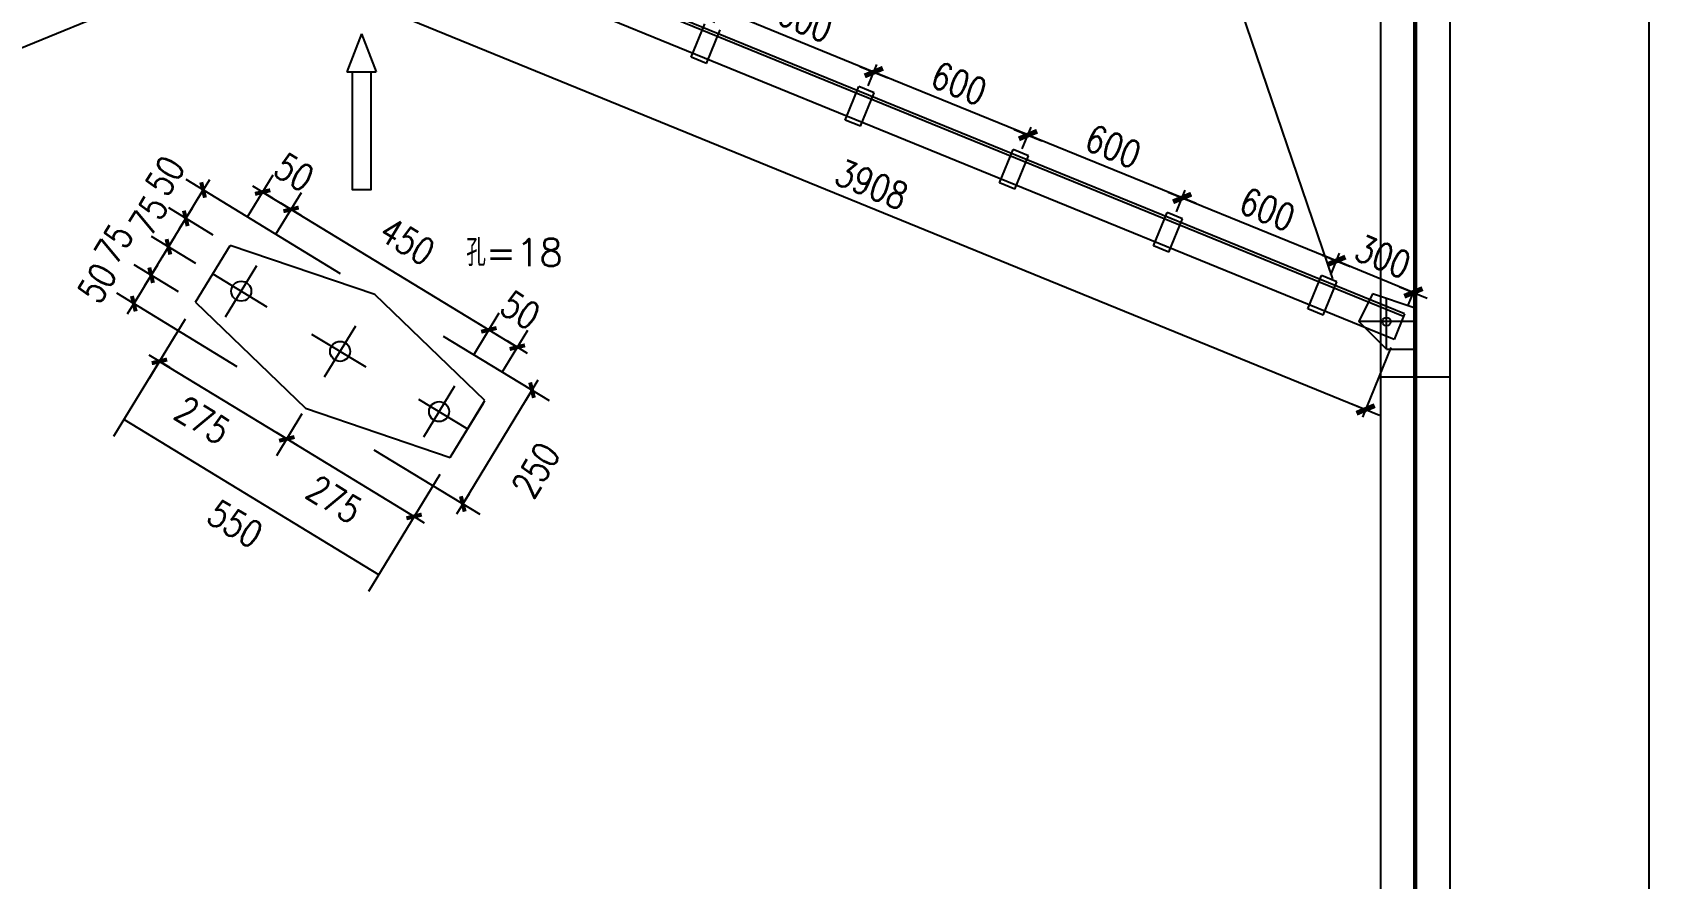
# Model space of a CAD drawing. Header units: millimetres. Extents: x 2451220 to 4527627, y -5186613 to -1639140.
# Drawn here: x 2558813 to 2564637, y -1745031 to -1741981 of the extents above; entities that cross this region are included whole.
import ezdxf

# ---------------------------------------------------------------- set-up
doc = ezdxf.new("R2010")
doc.units = ezdxf.units.MM
doc.header["$LTSCALE"] = 1000
doc.header["$PDMODE"] = 34
doc.styles.add('DIM_FONT', font='simplex.shx', dxfattribs={"width": 0.8, "bigfont": 'hztxt.shx'})
doc.styles.get("Standard").update_dxf_attribs({"font": 'txt', "bigfont": 'gbcbig.shx'})
doc.dimstyles.get("Standard").update_dxf_attribs({"dimscale": 100, "dimtxt": 3.5, "dimasz": 1, "dimexe": 2.5, "dimexo": 3, "dimgap": 1.5, "dimtad": 1, "dimdec": 0, "dimzin": 0, "dimdsep": 46, "dimtxsty": 'Standard', "dimblk": 'ARCHTICK', "dimcen": 0.09, "dimadec": 0, "dimazin": 0, "dimtfac": 1, "dimtdec": 0, "dimtix": 1, "dimtmove": 2, "dimatfit": 3, "dimldrblk": 'ARCHTICK', "dimfxl": 1, "dimtolj": 1, "dimtzin": 0, "dimarcsym": 0})

# ---------------------------------------------------------------- blocks, each defined once
blk = doc.blocks.new('_DIMX')
blk.add_line((-150, 0), (150, 0))
at = {"const_width": 50}
blk.add_lwpolyline([(-70, -70), (70, 70)], dxfattribs=at)
blk = doc.blocks.new('*D816')
at = {"color": 3, "lineweight": -2}
for p, q in [((2563490.9, -1742854.5), (2563522.6, -1742776.8)), ((2563788.7, -1742917.9), (2563511.6, -1742804.8)), ((2563768.6, -1742967.9), (2563800.3, -1742890.3))]:
    blk.add_line(p, q, dxfattribs=at)
at = {"layer": 'Defpoints', "color": 0}
for p in [(2563511.3, -1742804.6), (2563479.6, -1742882.3), (2563757.3, -1742995.7)]:
    blk.add_point(p, dxfattribs=at)
at = {"color": 3, "lineweight": -2, "xscale": 0.36, "yscale": 0.36, "zscale": 0.36}
for p, rotation in [((2563511.3, -1742804.6), 157.7817573862834), ((2563789, -1742918.1), 337.7817573862834)]:
    blk.add_blockref('_DIMX', p, dxfattribs=dict(at, rotation=rotation))
at = {"color": 7, "insert": (2563679.6, -1742789.1), "char_height": 96, "attachment_point": 5, "rotation": 337.78176, "style": 'DIM_FONT'}
blk.add_mtext('\\A1;300', dxfattribs=at)
blk = doc.blocks.new('*D817')
at = {"color": 3, "lineweight": -2}
for p, q in [((2562935.5, -1742627.6), (2562967.2, -1742550)), ((2563510.9, -1742804.5), (2562956.2, -1742577.9)), ((2563490.9, -1742854.5), (2563522.6, -1742776.8))]:
    blk.add_line(p, q, dxfattribs=at)
at = {"layer": 'Defpoints', "color": 0}
for p in [(2562955.8, -1742577.7), (2562924.1, -1742655.4), (2563479.6, -1742882.3)]:
    blk.add_point(p, dxfattribs=at)
at = {"color": 3, "lineweight": -2, "xscale": 0.36, "yscale": 0.36, "zscale": 0.36}
for p, rotation in [((2562955.8, -1742577.7), 157.7817574086464), ((2563511.3, -1742804.6), 337.7817574086465)]:
    blk.add_blockref('_DIMX', p, dxfattribs=dict(at, rotation=rotation))
at = {"color": 7, "insert": (2563263, -1742619), "char_height": 96, "attachment_point": 5, "rotation": 337.78176, "style": 'DIM_FONT'}
blk.add_mtext('\\A1;600', dxfattribs=at)
blk = doc.blocks.new('*D818')
at = {"color": 3, "lineweight": -2}
for p, q in [((2562380, -1742400.7), (2562411.7, -1742323.1)), ((2562955.5, -1742577.6), (2562400.7, -1742351)), ((2562935.5, -1742627.6), (2562967.2, -1742550))]:
    blk.add_line(p, q, dxfattribs=at)
at = {"layer": 'Defpoints', "color": 0}
for p in [(2562400.4, -1742350.9), (2562368.7, -1742428.5), (2562924.1, -1742655.4)]:
    blk.add_point(p, dxfattribs=at)
at = {"color": 3, "lineweight": -2, "xscale": 0.36, "yscale": 0.36, "zscale": 0.36}
for p, rotation in [((2562400.4, -1742350.9), 157.7817574086464), ((2562955.8, -1742577.7), 337.7817574086465)]:
    blk.add_blockref('_DIMX', p, dxfattribs=dict(at, rotation=rotation))
at = {"color": 7, "insert": (2562707.6, -1742392.1), "char_height": 96, "attachment_point": 5, "rotation": 337.78176, "style": 'DIM_FONT'}
blk.add_mtext('\\A1;600', dxfattribs=at)
blk = doc.blocks.new('*D819')
at = {"color": 3, "lineweight": -2}
for p, q in [((2561824.5, -1742173.9), (2561856.3, -1742096.2)), ((2562400, -1742350.7), (2561845.3, -1742124.1)), ((2562380, -1742400.7), (2562411.7, -1742323.1))]:
    blk.add_line(p, q, dxfattribs=at)
at = {"layer": 'Defpoints', "color": 0}
for p in [(2561844.9, -1742124), (2561813.2, -1742201.6), (2562368.7, -1742428.5)]:
    blk.add_point(p, dxfattribs=at)
at = {"color": 3, "lineweight": -2, "xscale": 0.36, "yscale": 0.36, "zscale": 0.36}
for p, rotation in [((2561844.9, -1742124), 157.7817574086464), ((2562400.4, -1742350.9), 337.7817574086465)]:
    blk.add_blockref('_DIMX', p, dxfattribs=dict(at, rotation=rotation))
at = {"color": 7, "insert": (2562152.1, -1742165.2), "char_height": 96, "attachment_point": 5, "rotation": 337.78176, "style": 'DIM_FONT'}
blk.add_mtext('\\A1;600', dxfattribs=at)
blk = doc.blocks.new('*D820')
at = {"color": 3, "lineweight": -2}
for p, q in [((2561269.1, -1741947), (2561300.8, -1741869.3)), ((2561844.6, -1742123.8), (2561289.8, -1741897.2)), ((2561824.5, -1742173.9), (2561856.3, -1742096.2))]:
    blk.add_line(p, q, dxfattribs=at)
at = {"layer": 'Defpoints', "color": 0}
for p in [(2561289.5, -1741897.1), (2561257.8, -1741974.8), (2561813.2, -1742201.6)]:
    blk.add_point(p, dxfattribs=at)
at = {"color": 3, "lineweight": -2, "xscale": 0.36, "yscale": 0.36, "zscale": 0.36}
for p, rotation in [((2561289.5, -1741897.1), 157.7817574086464), ((2561844.9, -1742124), 337.7817574086465)]:
    blk.add_blockref('_DIMX', p, dxfattribs=dict(at, rotation=rotation))
at = {"color": 7, "insert": (2561596.7, -1741938.3), "char_height": 96, "attachment_point": 5, "rotation": 337.78176, "style": 'DIM_FONT'}
blk.add_mtext('\\A1;600', dxfattribs=at)
blk = doc.blocks.new('*D2525')
at = {"color": 3, "lineweight": -2}
for p, q in [((2560090.3, -1741638.3), (2559987.6, -1741890)), ((2559999.2, -1741862.3), (2563616.3, -1743339.8)), ((2563708.1, -1743116.1), (2563605.3, -1743367.7))]:
    blk.add_line(p, q, dxfattribs=at)
at = {"layer": 'Defpoints', "color": 0}
for p in [(2560101.7, -1741610.6), (2563719.5, -1743088.3), (2563616.7, -1743339.9)]:
    blk.add_point(p, dxfattribs=at)
at = {"color": 3, "lineweight": -2, "xscale": 0.36, "yscale": 0.36, "zscale": 0.36}
for p, rotation in [((2559998.9, -1741862.2), 157.7817573859724), ((2563616.7, -1743339.9), 337.7817573859724)]:
    blk.add_blockref('_DIMX', p, dxfattribs=dict(at, rotation=rotation))
at = {"color": 7, "insert": (2561837.3, -1742528.9), "char_height": 96, "attachment_point": 5, "rotation": 337.78176, "style": 'DIM_FONT'}
blk.add_mtext('\\A1;3908', dxfattribs=at)
blk = doc.blocks.new('*D2526')
at = {"color": 3, "lineweight": -2}
for p, q in [((2563711.9, -1739889.4), (2563543.6, -1739477.3)), ((2563554.6, -1739505.2), (2555995.7, -1742592.7)), ((2556152.3, -1742977.2), (2555984, -1742565.1))]:
    blk.add_line(p, q, dxfattribs=at)
at = {"layer": 'Defpoints', "color": 0}
for p in [(2563723.2, -1739917.2), (2555995.3, -1742592.9), (2556163.7, -1743005)]:
    blk.add_point(p, dxfattribs=at)
at = {"color": 3, "lineweight": -2, "xscale": 0.36, "yscale": 0.36, "zscale": 0.36}
for p, rotation in [((2563554.9, -1739505.1), 22.2182426140299), ((2555995.3, -1742592.9), 202.2182426140299)]:
    blk.add_blockref('_DIMX', p, dxfattribs=dict(at, rotation=rotation))
at = {"color": 7, "insert": (2559906.5, -1740815.2), "char_height": 96, "attachment_point": 5, "rotation": 22.21824, "style": 'DIM_FONT'}
blk.add_mtext('\\A1;8166', dxfattribs=at)

msp = doc.modelspace()

# ---------------------------------------------------------------- linework, layer by layer
for p, q in [((2563671.1, -1750393.1), (2563671.1, -1739673.2)), ((2563792.1, -1750393.1), (2563792.1, -1739673.2)), ((2563796.1, -1750393.1), (2563796.1, -1739673.2)), ((2563796.1, -1750393.1), (2563796.1, -1739673.2)), ((2563800.1, -1750393.1), (2563800.1, -1739673.2)), ((2563921.1, -1750393.1), (2563921.1, -1739673.2)), ((2556197.7, -1743088.3), (2563757.3, -1740000.5)), ((2563753.5, -1743005), (2560135.7, -1741527.2)), ((2563757.3, -1742995.7), (2560139.5, -1741518)), ((2563031.6, -1741498.8), (2563498, -1742869.6)), ((2563719.5, -1743088.3), (2560101.7, -1741610.6)), ((2559999.4, -1741986.6), (2559946.4, -1742122.6)), ((2559999.4, -1741986.6), (2560052.3, -1742122.6)), ((2559946.4, -1742122.6), (2560052.3, -1742122.6)), ((2559924.1, -1742850.8), (2559367, -1742511.3)), ((2559588.3, -1742646.2), (2559680.4, -1742494.9)), ((2559366.1, -1742651.3), (2559428.5, -1742548.8)), ((2559428.7, -1742548.6), (2559428.8, -1742548.3)), ((2559642.7, -1742556.3), (2559642.5, -1742556.1)), ((2559643, -1742556.4), (2559745.4, -1742618.9)), ((2559690.8, -1742708.6), (2559782.9, -1742557.4)), ((2559690.8, -1742708.6), (2559782.9, -1742557.4)), ((2559464.4, -1742711.2), (2559304.6, -1742613.8)), ((2559402.9, -1742673.7), (2559304.6, -1742613.8)), ((2559745.7, -1742619), (2559745.9, -1742619.2)), ((2559303.6, -1742753.8), (2559366.1, -1742651.3)), ((2559365.9, -1742651.5), (2559365.8, -1742651.8)), ((2559366.2, -1742651), (2559366.4, -1742650.8)), ((2559241.2, -1742856.2), (2559303.6, -1742753.8)), ((2559401.9, -1742813.6), (2559242.2, -1742716.3)), ((2559401.9, -1742813.6), (2559242.2, -1742716.3)), ((2559303.5, -1742754), (2559303.3, -1742754.3)), ((2559303.8, -1742753.5), (2559303.9, -1742753.3)), ((2559401, -1742953.6), (2559525.9, -1742748.6)), ((2560047.1, -1742925.7), (2559525.9, -1742748.6)), ((2559339.5, -1742916.1), (2559179.7, -1742818.8)), ((2559241.2, -1742856.2), (2559178.8, -1742958.7)), ((2559463.4, -1742851.1), (2559658.3, -1742969.9)), ((2559509.7, -1743005.8), (2559622.1, -1742821.3)), ((2563642.1, -1742923.1), (2563592.1, -1743023.1)), ((2563792.1, -1742973.1), (2563642.1, -1742923.1)), ((2563692.1, -1743123.1), (2563692.1, -1742939.8)), ((2563757.3, -1742995.7), (2563719.5, -1743088.3)), ((2559865.8, -1743222.7), (2559978.2, -1743038.3)), ((2563792.1, -1743023.1), (2563592.1, -1743023.1)), ((2563692.1, -1743123.1), (2563592.1, -1743023.1)), ((2563692.1, -1743123.1), (2563792.1, -1743123.1)), ((2563921.1, -1743223.1), (2563671.1, -1743223.1)), ((2560334.8, -1743255.5), (2560222.4, -1743440)), ((2560437.2, -1743318), (2560324.8, -1743502.4))]:
    msp.add_line(p, q)
at = {"color": 2}
for p, q in [((2561186.5, -1742069.9), (2561235.7, -1741949.5)), ((2561242, -1742092.6), (2561291.2, -1741972.2)), ((2561242, -1742092.6), (2561186.5, -1742069.9)), ((2561741.9, -1742296.8), (2561791.1, -1742176.4)), ((2561846.7, -1742199.1), (2561791.1, -1742176.4)), ((2561797.5, -1742319.4), (2561846.7, -1742199.1)), ((2561797.5, -1742319.4), (2561741.9, -1742296.8)), ((2562297.4, -1742523.6), (2562346.6, -1742403.3)), ((2562402.1, -1742426), (2562346.6, -1742403.3)), ((2562352.9, -1742546.3), (2562402.1, -1742426)), ((2562352.9, -1742546.3), (2562297.4, -1742523.6)), ((2562852.8, -1742750.5), (2562902, -1742630.2)), ((2562957.6, -1742652.9), (2562902, -1742630.2)), ((2562908.4, -1742773.2), (2562957.6, -1742652.9)), ((2562908.4, -1742773.2), (2562852.8, -1742750.5)), ((2563408.3, -1742977.4), (2563457.5, -1742857)), ((2563513, -1742879.7), (2563457.5, -1742857)), ((2563463.8, -1743000.1), (2563513, -1742879.7)), ((2563463.8, -1743000.1), (2563408.3, -1742977.4))]:
    msp.add_line(p, q, dxfattribs=at)
at = {"color": 3}
for p, q in [((2559745.7, -1742619), (2560457.9, -1743052.9)), ((2559551.4, -1743185.8), (2559117.3, -1742921.3)), ((2560403.4, -1743142.8), (2560495.6, -1742991.6)), ((2560403.4, -1743142.8), (2560495.6, -1742991.6)), ((2559363.5, -1743015.1), (2559106.2, -1743437.4)), ((2560457.9, -1743052.9), (2560457.6, -1743052.8)), ((2560458.1, -1743053.1), (2560560.6, -1743115.5)), ((2560505.9, -1743205.2), (2560598, -1743054)), ((2559326, -1743076.6), (2559233.8, -1743227.9)), ((2560293.2, -1743075.4), (2560675.1, -1743307.7)), ((2559271.5, -1743166.6), (2559729.7, -1743445.9)), ((2560560.8, -1743115.6), (2560561.1, -1743115.8)), ((2560613.4, -1743270.5), (2560364.3, -1743680.1)), ((2559143.9, -1743376.1), (2560061, -1743934.8)), ((2559784.8, -1743356.1), (2559692.5, -1743507.5)), ((2559784.8, -1743356.1), (2559692.5, -1743507.5)), ((2559730.2, -1743446.2), (2560188.6, -1743725.5)), ((2560043.7, -1743485.5), (2560425.6, -1743717.8)), ((2560281.1, -1743574.2), (2560023.8, -1743996.5)), ((2560243.7, -1743635.6), (2560151.3, -1743787.1))]:
    msp.add_line(p, q, dxfattribs=at)
at = {"color": 1}
for p, q in [((2560443.5, -1743307.7), (2560047.1, -1742925.7)), ((2559401, -1742953.6), (2559797.6, -1743335.8)), ((2559819.5, -1743068.1), (2560014.4, -1743186.8)), ((2559797.6, -1743335.8), (2560318.6, -1743512.7)), ((2560204.9, -1743302.9), (2560381, -1743410.2)), ((2560318.6, -1743512.7), (2560443.5, -1743307.7))]:
    msp.add_line(p, q, dxfattribs=at)
msp.add_lwpolyline([(2564636.6, -1753102.7), (2545883.9, -1753102.7), (2545883.9, -1738493.1), (2564636.6, -1738493.1)], close=True)
msp.add_lwpolyline([(2559965.3, -1742122.6), (2559965.3, -1742547), (2560033.4, -1742547), (2560033.4, -1742122.6)])
for centre, radius in [((2559565.9, -1742913.5), 36), ((2563692.1, -1743023.1), 15)]:
    msp.add_circle(centre, radius)
for centre in [(2559922, -1743130.5), (2560278.6, -1743347.8)]:
    msp.add_circle(centre, 36, dxfattribs=at)

# ---------------------------------------------------------------- block references
at = {"yscale": 0.2880000001750886, "zscale": 0.288}
for p, xscale, rotation in [((2559428.5, -1742548.8), 0.2880000004254469, 238.6472382933256), ((2559643, -1742556.4), 0.2879999997854952, 328.6472383242373), ((2559745.4, -1742618.9), 0.2879999997854952, 148.6472383242373), ((2559745.4, -1742618.9), 0.2879999997854952, 148.6472383242373), ((2559366.1, -1742651.3), 0.2880000004254469, 238.6472382933256), ((2559366.1, -1742651.3), 0.2880000004254469, 58.64723829332556), ((2559303.6, -1742753.8), 0.2880000004254469, 238.6472382933256), ((2559303.6, -1742753.8), 0.2880000004254469, 58.64723829332556), ((2559241.2, -1742856.2), 0.2880000004254469, 58.64723829332556), ((2559241.2, -1742856.2), 0.2880000004254469, 238.6472382933256)]:
    msp.add_blockref('_DIMX', p, dxfattribs=dict(at, xscale=xscale, rotation=rotation))
at = {"color": 3, "yscale": 0.2880000001750886, "zscale": 0.288}
for p, xscale, rotation in [((2559178.8, -1742958.7), 0.2880000004254469, 58.64723829332556), ((2560458.1, -1743053.1), 0.2879999997854952, 328.6472383242373), ((2560458.1, -1743053.1), 0.2879999997854952, 328.6472383242373), ((2560560.6, -1743115.5), 0.2879999997854952, 148.6472383242373), ((2559271.2, -1743166.5), 0.2880000000817526, 148.6408653359694), ((2560613.6, -1743270.3), 0.2880000000420265, 58.68771909735014), ((2559730, -1743446), 0.287999999684114, 328.6408652877592), ((2559730, -1743446), 0.2880000000817526, 148.6408653359694), ((2560364.1, -1743680.4), 0.28799999964419, 238.6877190492047), ((2560188.6, -1743725.5), 0.287999999684114, 328.6408652877592)]:
    msp.add_blockref('_DIMX', p, dxfattribs=dict(at, xscale=xscale, rotation=rotation))

# ---------------------------------------------------------------- texts
msp.add_text('孔=18', height=98).set_placement((2560376.7, -1742823.4))
at = {"char_height": 96, "attachment_point": 5, "style": 'DIM_FONT'}
for s, insert, rotation in [('\\A1;50', (2559291.7, -1742497.8), 58.64724), ('\\A1;50', (2559756.6, -1742485.2), 328.64724), ('\\A1;75', (2559232.4, -1742640.1), 58.64724), ('\\A1;75', (2559106.9, -1742742.5), 58.64724), ('\\A1;450', (2560164.2, -1742733.5), 328.64724), ('\\A1;50', (2559047.6, -1742884.7), 58.64724)]:
    msp.add_mtext(s, dxfattribs=dict(at, insert=insert, rotation=rotation))
at = {"color": 7, "char_height": 96, "attachment_point": 5, "style": 'DIM_FONT'}
for s, insert, rotation in [('\\A1;50', (2560571.8, -1742981.8), 328.64724), ('\\A1;275', (2559426.3, -1743378.7), 328.64087), ('\\A1;250', (2560627.3, -1743558.3), 58.68772), ('\\A1;275', (2559901, -1743664.1), 328.64087), ('\\A1;550', (2559544.2, -1743752.5), 328.64724)]:
    msp.add_mtext(s, dxfattribs=dict(at, insert=insert, rotation=rotation))

# ---------------------------------------------------------------- dimensions: what is measured, and where the dimension line sits
dim = msp.add_linear_dim(base=(2555995.3, -1742592.9), p1=(2563723.2, -1739917.2), p2=(2556163.7, -1743005), angle=202.21824, dimstyle='Standard', override={"dimscale": 1.2, "dimtxt": 80, "dimasz": 0.3, "dimexe": 25, "dimexo": 25, "dimgap": 25, "dimtxsty": 'DIM_FONT', "dimblk1": '_DIMX', "dimblk2": '_DIMX', "dimsah": 1, "dimclrd": 3, "dimclre": 3, "dimclrt": 7, "dimldrblk": '_DIMX'})
dim.commit()
dim.dimension.update_dxf_attribs({"geometry": '*D2526', "text_midpoint": (2559906.5, -1740815.2), "dimtype": 161})
for p1, p2, distance, picture, middle in [((2560101.7, -1741610.6), (2563719.5, -1743088.3), -271.8, '*D2525', (2561837.3, -1742528.9)), ((2563757.3, -1742995.7), (2563479.6, -1742882.3), -83.9, '*D816', (2563679.6, -1742789.1))]:
    dim = msp.add_aligned_dim(p1=p1, p2=p2, distance=distance, dimstyle='Standard', override={"dimscale": 1.2, "dimtxt": 80, "dimasz": 0.3, "dimexe": 25, "dimexo": 25, "dimgap": 25, "dimtxsty": 'DIM_FONT', "dimblk1": '_DIMX', "dimblk2": '_DIMX', "dimsah": 1, "dimclrd": 3, "dimclre": 3, "dimclrt": 7, "dimldrblk": '_DIMX'})
    dim.commit()
    dim.dimension.update_dxf_attribs({"geometry": picture, "text_midpoint": middle})
for base, p1, p2, picture, middle in [((2561289.5, -1741897.1), (2561813.2, -1742201.6), (2561257.8, -1741974.8), '*D820', (2561596.7, -1741938.3)), ((2561844.9, -1742124), (2562368.7, -1742428.5), (2561813.2, -1742201.6), '*D819', (2562152.1, -1742165.2)), ((2562400.4, -1742350.9), (2562924.1, -1742655.4), (2562368.7, -1742428.5), '*D818', (2562707.6, -1742392.1)), ((2562955.8, -1742577.7), (2563479.6, -1742882.3), (2562924.1, -1742655.4), '*D817', (2563263, -1742619))]:
    dim = msp.add_linear_dim(base=base, p1=p1, p2=p2, angle=337.78176, dimstyle='Standard', override={"dimscale": 1.2, "dimtxt": 80, "dimasz": 0.3, "dimexe": 25, "dimexo": 25, "dimgap": 25, "dimtxsty": 'DIM_FONT', "dimblk1": '_DIMX', "dimblk2": '_DIMX', "dimsah": 1, "dimclrd": 3, "dimclre": 3, "dimclrt": 7, "dimldrblk": '_DIMX'})
    dim.commit()
    dim.dimension.update_dxf_attribs({"geometry": picture, "text_midpoint": middle})

doc.saveas('drawing.dxf')
